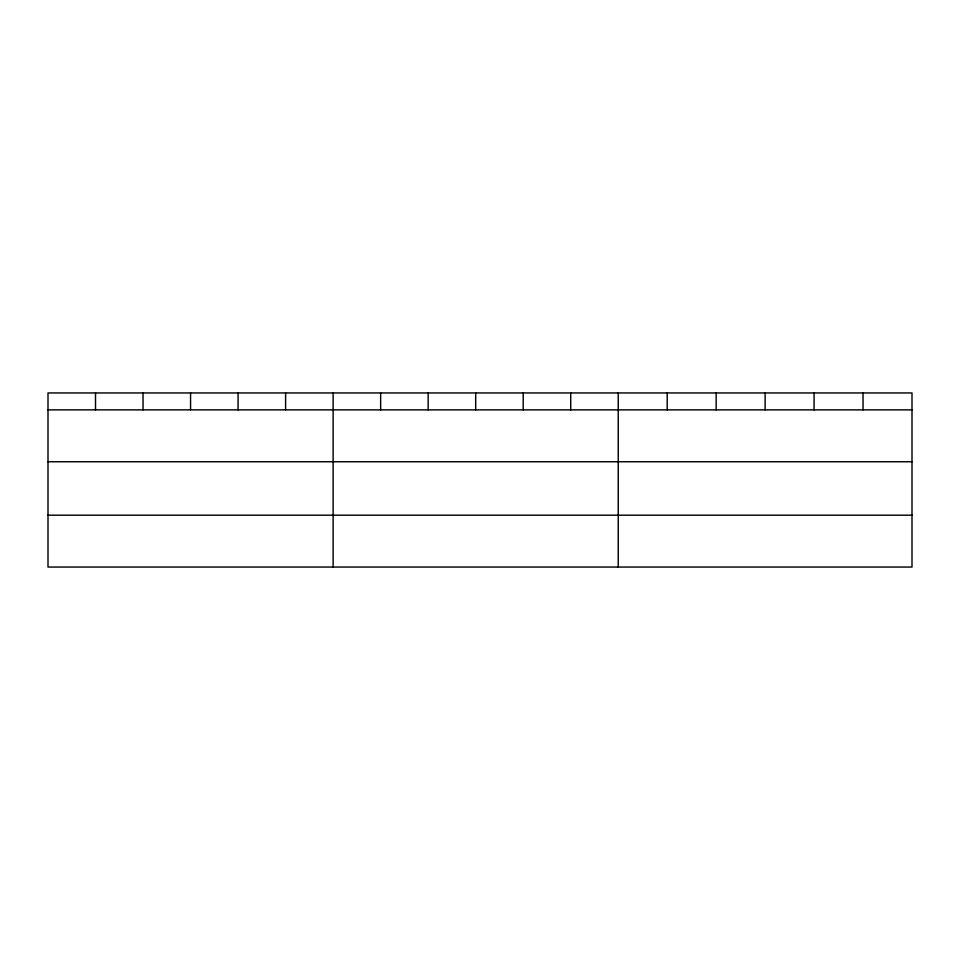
<?xml version="1.0" encoding="UTF-8"?>
<svg xmlns="http://www.w3.org/2000/svg" width="960" height="960" viewBox="0 0 960 960"><rect width="100%" height="100%" fill="white"/><g stroke="black" fill="none" stroke-linecap="round" stroke-linejoin="round"><path stroke-width="1.44" d="M912 461.748L912 392.952L48 392.952L48 567.048L912 567.048L912 461.748L48 461.748M48 409.872L912 409.872M48 515.184L912 515.184M863.04 392.952L863.04 409.872M814.08 392.952L814.08 409.872M765.12 392.952L765.12 409.872M716.16 392.952L716.16 409.872M667.2 392.952L667.2 409.872M618.24 392.952L618.24 567.048M570.72 392.952L570.72 409.872M523.2 392.952L523.2 409.872M475.68 392.952L475.68 409.872M428.16 392.952L428.16 409.872M380.64 392.952L380.64 409.872M333.12 392.952L333.12 567.048M285.6 392.952L285.6 409.872M238.08 392.952L238.08 409.872M190.56 392.952L190.56 409.872M143.04 392.952L143.04 409.872M95.52 392.952L95.52 409.872"/></g></svg>
